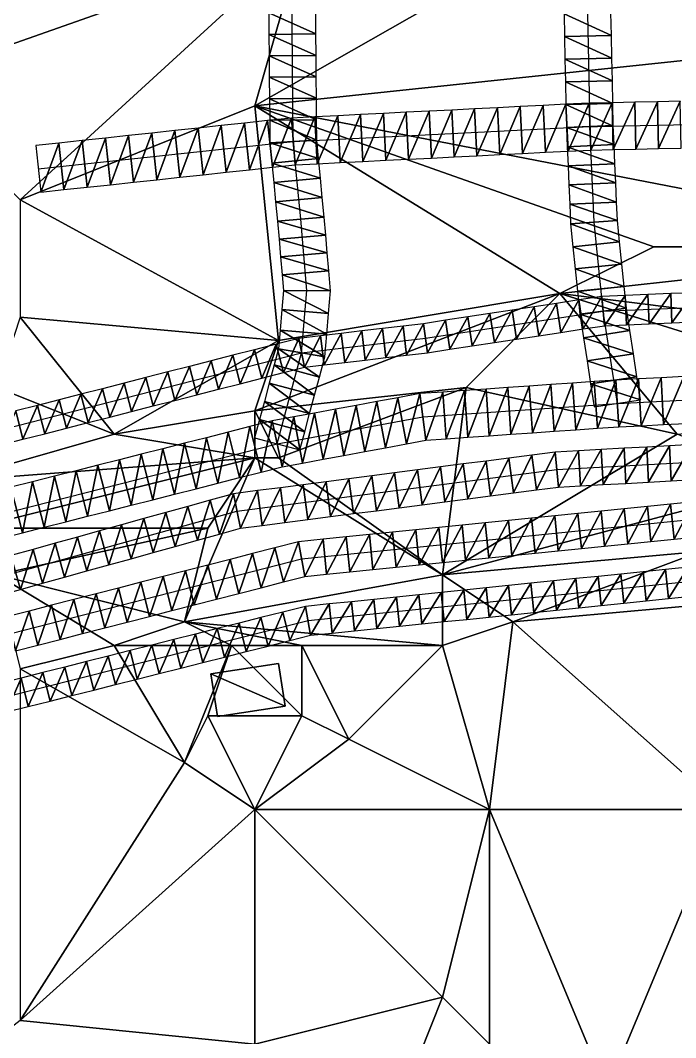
# Model space of a CAD drawing. Header units: metres. Extents: x -1103 to 901, y -902 to 905.
# Drawn here: x 20 to 75.9, y 146.5 to 233.3 of the extents above; entities that cross this region are included whole.
import ezdxf

# ---------------------------------------------------------------- set-up
doc = ezdxf.new("R2010")
doc.units = ezdxf.units.M
for name, color, linetype in [('OSM_BUILDING_FOOTPRINTS', 7, 'CONTINUOUS'), ('OSM_BUILDING_ROOFS', 1, 'CONTINUOUS'), ('OSM_BUILDING_WALLS', 8, 'CONTINUOUS'), ('OSM_PATH_AXES', 30, 'CONTINUOUS'), ('OSM_PATH_SURFACE', 30, 'CONTINUOUS'), ('OSM_ROAD_AXES', 2, 'CONTINUOUS'), ('OSM_ROAD_SURFACE', 9, 'CONTINUOUS'), ('OSM_TERRAIN', 3, 'CONTINUOUS')]:
    doc.layers.add(name, color=color, linetype=linetype)

msp = doc.modelspace()

# ---------------------------------------------------------------- linework, layer by layer
at = {"layer": 'OSM_BUILDING_FOOTPRINTS'}
msp.add_polyline3d([(36.256, 177.574, 12.421), (36.82, 173.936, 12.421), (42.579, 174.821, 12.421), (42.015, 178.459, 12.421), (36.256, 177.574, 12.421)], close=True, dxfattribs=at)
at = {"layer": 'OSM_BUILDING_ROOFS'}
for points in [[(42.579, 174.821, 22.421), (42.015, 178.459, 22.421), (36.256, 177.574, 22.421)], [(42.579, 174.821, 22.421), (36.256, 177.574, 22.421), (36.82, 173.936, 22.421)]]:
    msp.add_3dface(points, dxfattribs=at)
at = {"layer": 'OSM_BUILDING_WALLS'}
for points in [[(42.015, 178.459, 12.421), (36.256, 177.574, 12.421), (36.256, 177.574, 22.421)], [(42.015, 178.459, 12.421), (36.256, 177.574, 22.421), (42.015, 178.459, 22.421)], [(42.579, 174.821, 12.421), (42.015, 178.459, 12.421), (42.015, 178.459, 22.421)], [(42.579, 174.821, 12.421), (42.015, 178.459, 22.421), (42.579, 174.821, 22.421)], [(36.256, 177.574, 12.421), (36.82, 173.936, 12.421), (36.82, 173.936, 22.421)], [(36.256, 177.574, 12.421), (36.82, 173.936, 22.421), (36.256, 177.574, 22.421)], [(36.82, 173.936, 12.421), (42.579, 174.821, 12.421), (42.579, 174.821, 22.421)], [(36.82, 173.936, 12.421), (42.579, 174.821, 22.421), (36.82, 173.936, 22.421)]]:
    msp.add_3dface(points, dxfattribs=at)
at = {"layer": 'OSM_PATH_AXES'}
for points in [[(-364.453, 59.153, 16.179), (-341.804, 70.058, 13.161), (-295.102, 90.683, 15.142), (-263.51, 105.447, 16.234), (-230.957, 122.599, 15.848), (-202.516, 135.793, 14.359), (-165.64, 145.503, 14.643), (-151.049, 149.34, 14.507), (-121.105, 157.215, 17.198), (-120.32, 157.425, 17.314), (-92.741, 166.36, 19.621), (-57.524, 175.683, 15.839), (-38.357, 180.704, 12.909), (-12.038, 188.18, 11.367), (16.216, 197.834, 13.39), (43.983, 204.945, 16.196), (54.55, 206.195, 16.411), (69.683, 208.506, 16.69), (127.826, 210.906, 16.029), (196.458, 197.69, 10.186)], [(143.257, 186.653, 12.843), (122.354, 186.952, 13.89), (84.705, 186.211, 15.717), (44.536, 182.086, 15.402), (18.515, 175.528, 11.884), (-4.09, 169.722, 9.372), (-37.45, 160.588, 9.181), (-72.435, 150.867, 11.8), (-113.787, 139.675, 12.889), (-137.365, 132.929, 12.352), (-150.85, 129.069, 12.113), (-169.83, 122.589, 11.608), (-190.312, 116.042, 11.88), (-211.336, 108.455, 13.007), (-235.135, 97.739, 13.162), (-263.223, 83.904, 13.248), (-287.718, 73.188, 12.414), (-315.551, 58.8, 10.88), (-350.746, 39.148, 13.019), (-374.334, 32.003, 16.515), (-405.462, 18.047, 17.05), (-437.816, -4.37, 15.202), (-467.871, -29.828, 13.844), (-502.07, -69.187, 12.193)]]:
    msp.add_polyline3d(points, dxfattribs=at)
at = {"layer": 'OSM_PATH_SURFACE'}
for points in [[(73.611, 207.417, 16.763), (75.446, 209.995, 16.703), (73.508, 209.915, 16.721)], [(73.611, 207.417, 16.763), (75.549, 207.497, 16.763), (75.446, 209.995, 16.703)], [(75.549, 207.497, 16.763), (77.384, 210.075, 16.685), (75.446, 209.995, 16.703)], [(75.549, 207.497, 16.763), (77.487, 207.577, 16.769), (77.384, 210.075, 16.685)], [(64.197, 206.404, 16.839), (65.711, 209.164, 16.783), (63.819, 208.875, 16.735)], [(64.197, 206.404, 16.839), (66.089, 206.693, 16.823), (65.711, 209.164, 16.783)], [(66.089, 206.693, 16.823), (67.603, 209.453, 16.767), (65.711, 209.164, 16.783)], [(66.089, 206.693, 16.823), (67.98, 206.982, 16.807), (67.603, 209.453, 16.767)], [(67.98, 206.982, 16.807), (69.563, 209.75, 16.759), (67.603, 209.453, 16.767)], [(67.98, 206.982, 16.807), (69.803, 207.262, 16.791), (69.563, 209.75, 16.759)], [(69.803, 207.262, 16.791), (71.569, 209.835, 16.74), (69.563, 209.75, 16.759)], [(69.803, 207.262, 16.791), (71.673, 207.337, 16.777), (71.569, 209.835, 16.74)], [(71.673, 207.337, 16.777), (73.508, 209.915, 16.721), (71.569, 209.835, 16.74)], [(71.673, 207.337, 16.777), (73.611, 207.417, 16.763), (73.508, 209.915, 16.721)], [(58.522, 205.537, 16.703), (60.036, 208.297, 16.628), (58.145, 208.008, 16.589)], [(58.522, 205.537, 16.703), (60.414, 205.826, 16.785), (60.036, 208.297, 16.628)], [(60.414, 205.826, 16.785), (61.928, 208.586, 16.668), (60.036, 208.297, 16.628)], [(60.414, 205.826, 16.785), (62.305, 206.115, 16.854), (61.928, 208.586, 16.668)], [(62.305, 206.115, 16.854), (63.819, 208.875, 16.735), (61.928, 208.586, 16.668)], [(62.305, 206.115, 16.854), (64.197, 206.404, 16.839), (63.819, 208.875, 16.735)], [(52.936, 204.745, 16.458), (54.382, 207.433, 16.51), (52.642, 207.228, 16.474)], [(52.936, 204.745, 16.458), (54.719, 204.956, 16.54), (54.382, 207.433, 16.51)], [(54.719, 204.956, 16.54), (56.253, 207.719, 16.549), (54.382, 207.433, 16.51)], [(54.719, 204.956, 16.54), (56.631, 205.248, 16.622), (56.253, 207.719, 16.549)], [(56.631, 205.248, 16.622), (58.145, 208.008, 16.589), (56.253, 207.719, 16.549)], [(56.631, 205.248, 16.622), (58.522, 205.537, 16.703), (58.145, 208.008, 16.589)], [(45.891, 203.912, 16.293), (47.359, 206.603, 16.367), (45.597, 206.395, 16.331)], [(45.891, 203.912, 16.293), (47.652, 204.12, 16.329), (47.359, 206.603, 16.367)], [(47.652, 204.12, 16.329), (49.12, 206.811, 16.403), (47.359, 206.603, 16.367)], [(47.652, 204.12, 16.329), (49.413, 204.329, 16.364), (49.12, 206.811, 16.403)], [(49.413, 204.329, 16.364), (50.881, 207.02, 16.438), (49.12, 206.811, 16.403)], [(49.413, 204.329, 16.364), (51.175, 204.537, 16.4), (50.881, 207.02, 16.438)], [(51.175, 204.537, 16.4), (52.642, 207.228, 16.474), (50.881, 207.02, 16.438)], [(51.175, 204.537, 16.4), (52.936, 204.745, 16.458), (52.642, 207.228, 16.474)], [(40.591, 202.786, 16.141), (41.822, 205.682, 16.242), (39.971, 205.208, 16.042)], [(40.591, 202.786, 16.141), (42.442, 203.26, 16.218), (41.822, 205.682, 16.242)], [(42.442, 203.26, 16.218), (43.751, 206.174, 16.293), (41.822, 205.682, 16.242)], [(42.442, 203.26, 16.218), (44.215, 203.717, 16.259), (43.751, 206.174, 16.293)], [(44.215, 203.717, 16.259), (45.597, 206.395, 16.331), (43.751, 206.174, 16.293)], [(44.215, 203.717, 16.259), (45.891, 203.912, 16.293), (45.597, 206.395, 16.331)], [(38.74, 202.312, 15.925), (39.971, 205.208, 16.042), (38.119, 204.734, 15.852)], [(38.74, 202.312, 15.925), (40.591, 202.786, 16.141), (39.971, 205.208, 16.042)], [(35.037, 201.364, 15.493), (36.268, 204.26, 15.662), (34.417, 203.786, 15.472)], [(35.037, 201.364, 15.493), (36.888, 201.838, 15.709), (36.268, 204.26, 15.662)], [(36.888, 201.838, 15.709), (38.119, 204.734, 15.852), (36.268, 204.26, 15.662)], [(36.888, 201.838, 15.709), (38.74, 202.312, 15.925), (38.119, 204.734, 15.852)], [(31.335, 200.416, 15.083), (32.566, 203.312, 15.282), (30.715, 202.838, 15.092)], [(31.335, 200.416, 15.083), (33.186, 200.89, 15.277), (32.566, 203.312, 15.282)], [(33.186, 200.89, 15.277), (34.417, 203.786, 15.472), (32.566, 203.312, 15.282)], [(33.186, 200.89, 15.277), (35.037, 201.364, 15.493), (34.417, 203.786, 15.472)], [(27.633, 199.468, 14.703), (28.864, 202.364, 14.902), (27.013, 201.89, 14.712)], [(27.633, 199.468, 14.703), (29.484, 199.942, 14.893), (28.864, 202.364, 14.902)], [(29.484, 199.942, 14.893), (30.715, 202.838, 15.092), (28.864, 202.364, 14.902)], [(29.484, 199.942, 14.893), (31.335, 200.416, 15.083), (30.715, 202.838, 15.092)], [(23.931, 198.52, 14.28), (25.161, 201.416, 14.519), (23.31, 200.941, 14.279)], [(23.931, 198.52, 14.28), (25.782, 198.994, 14.481), (25.161, 201.416, 14.519)], [(25.782, 198.994, 14.481), (27.013, 201.89, 14.712), (25.161, 201.416, 14.519)], [(25.782, 198.994, 14.481), (27.633, 199.468, 14.703), (27.013, 201.89, 14.712)], [(20.228, 197.572, 13.885), (21.459, 200.467, 14.044), (19.608, 199.993, 13.846)], [(20.228, 197.572, 13.885), (22.079, 198.046, 14.082), (21.459, 200.467, 14.044)], [(22.079, 198.046, 14.082), (23.31, 200.941, 14.279), (21.459, 200.467, 14.044)], [(22.079, 198.046, 14.082), (23.931, 198.52, 14.28), (23.31, 200.941, 14.279)], [(18.377, 197.097, 13.687), (20.228, 197.572, 13.885), (19.608, 199.993, 13.846)], [(76.926, 186.669, 16.173), (75.013, 186.473, 16.25), (75.269, 183.986, 16.18)], [(76.926, 186.669, 16.173), (75.269, 183.986, 16.18), (77.181, 184.182, 16.103)], [(67.362, 185.687, 16.483), (65.449, 185.49, 16.537), (65.704, 183.004, 16.562)], [(67.362, 185.687, 16.483), (65.704, 183.004, 16.562), (67.617, 183.2, 16.485)], [(69.275, 185.883, 16.429), (67.362, 185.687, 16.483), (67.617, 183.2, 16.485)], [(69.275, 185.883, 16.429), (67.617, 183.2, 16.485), (69.53, 183.396, 16.409)], [(71.187, 186.08, 16.375), (69.275, 185.883, 16.429), (69.53, 183.396, 16.409)], [(71.187, 186.08, 16.375), (69.53, 183.396, 16.409), (71.443, 183.593, 16.333)], [(73.1, 186.276, 16.321), (71.187, 186.08, 16.375), (71.443, 183.593, 16.333)], [(73.1, 186.276, 16.321), (71.443, 183.593, 16.333), (73.356, 183.789, 16.256)], [(75.013, 186.473, 16.25), (73.1, 186.276, 16.321), (73.356, 183.789, 16.256)], [(75.013, 186.473, 16.25), (73.356, 183.789, 16.256), (75.269, 183.986, 16.18)], [(59.711, 184.901, 16.699), (57.798, 184.705, 16.746), (58.053, 182.218, 16.627)], [(59.711, 184.901, 16.699), (58.053, 182.218, 16.627), (59.966, 182.414, 16.675)], [(61.623, 185.098, 16.645), (59.711, 184.901, 16.699), (59.966, 182.414, 16.675)], [(61.623, 185.098, 16.645), (59.966, 182.414, 16.675), (61.879, 182.611, 16.687)], [(63.536, 185.294, 16.591), (61.623, 185.098, 16.645), (61.879, 182.611, 16.687)], [(63.536, 185.294, 16.591), (61.879, 182.611, 16.687), (63.792, 182.807, 16.632)], [(65.449, 185.49, 16.537), (63.536, 185.294, 16.591), (63.792, 182.807, 16.632)], [(65.449, 185.49, 16.537), (63.792, 182.807, 16.632), (65.704, 183.004, 16.562)], [(52.059, 184.115, 16.304), (50.146, 183.919, 16.111), (50.402, 181.432, 16.011)], [(52.059, 184.115, 16.304), (50.402, 181.432, 16.011), (52.315, 181.629, 16.204)], [(53.972, 184.312, 16.497), (52.059, 184.115, 16.304), (52.315, 181.629, 16.204)], [(53.972, 184.312, 16.497), (52.315, 181.629, 16.204), (54.227, 181.825, 16.397)], [(55.885, 184.508, 16.69), (53.972, 184.312, 16.497), (54.227, 181.825, 16.397)], [(55.885, 184.508, 16.69), (54.227, 181.825, 16.397), (56.14, 182.021, 16.58)], [(57.798, 184.705, 16.746), (55.885, 184.508, 16.69), (56.14, 182.021, 16.58)], [(57.798, 184.705, 16.746), (56.14, 182.021, 16.58), (58.053, 182.218, 16.627)], [(44.319, 183.317, 15.522), (42.371, 182.83, 15.311), (42.982, 180.406, 15.227)], [(44.319, 183.317, 15.522), (42.982, 180.406, 15.227), (44.753, 180.855, 15.436)], [(46.321, 183.526, 15.724), (44.319, 183.317, 15.522), (44.753, 180.855, 15.436)], [(46.321, 183.526, 15.724), (44.753, 180.855, 15.436), (46.576, 181.039, 15.625)], [(48.234, 183.723, 15.918), (46.321, 183.526, 15.724), (46.576, 181.039, 15.625)], [(48.234, 183.723, 15.918), (46.576, 181.039, 15.625), (48.489, 181.236, 15.818)], [(50.146, 183.919, 16.111), (48.234, 183.723, 15.918), (48.489, 181.236, 15.818)], [(50.146, 183.919, 16.111), (48.489, 181.236, 15.818), (50.402, 181.432, 16.011)], [(40.513, 182.362, 15.11), (38.654, 181.893, 14.908), (39.265, 179.469, 14.889)], [(40.513, 182.362, 15.11), (39.265, 179.469, 14.889), (41.124, 179.937, 15.072)], [(42.371, 182.83, 15.311), (40.513, 182.362, 15.11), (41.124, 179.937, 15.072)], [(42.371, 182.83, 15.311), (41.124, 179.937, 15.072), (42.982, 180.406, 15.227)], [(36.796, 181.425, 14.7), (34.937, 180.956, 14.51), (35.548, 178.532, 14.415)], [(36.796, 181.425, 14.7), (35.548, 178.532, 14.415), (37.407, 179, 14.694)], [(38.654, 181.893, 14.908), (36.796, 181.425, 14.7), (37.407, 179, 14.694)], [(38.654, 181.893, 14.908), (37.407, 179, 14.694), (39.265, 179.469, 14.889)], [(33.078, 180.488, 14.228), (31.22, 180.019, 13.946), (31.831, 177.595, 13.859)], [(33.078, 180.488, 14.228), (31.831, 177.595, 13.859), (33.689, 178.064, 14.137)], [(34.937, 180.956, 14.51), (33.078, 180.488, 14.228), (33.689, 178.064, 14.137)], [(34.937, 180.956, 14.51), (33.689, 178.064, 14.137), (35.548, 178.532, 14.415)], [(31.22, 180.019, 13.946), (29.361, 179.551, 13.667), (29.972, 177.127, 13.581)], [(31.22, 180.019, 13.946), (29.972, 177.127, 13.581), (31.831, 177.595, 13.859)], [(27.503, 179.083, 13.394), (25.644, 178.614, 13.127), (26.255, 176.19, 13.045)], [(27.503, 179.083, 13.394), (26.255, 176.19, 13.045), (28.114, 176.658, 13.312)], [(29.361, 179.551, 13.667), (27.503, 179.083, 13.394), (28.114, 176.658, 13.312)], [(29.361, 179.551, 13.667), (28.114, 176.658, 13.312), (29.972, 177.127, 13.581)], [(23.785, 178.146, 12.86), (21.927, 177.677, 12.593), (22.538, 175.253, 12.46)], [(23.785, 178.146, 12.86), (22.538, 175.253, 12.46), (24.396, 175.722, 12.778)], [(25.644, 178.614, 13.127), (23.785, 178.146, 12.86), (24.396, 175.722, 12.778)], [(25.644, 178.614, 13.127), (24.396, 175.722, 12.778), (26.255, 176.19, 13.045)], [(20.068, 177.209, 12.296), (18.207, 176.74, 12.06), (18.823, 174.317, 11.867)], [(20.068, 177.209, 12.296), (18.823, 174.317, 11.867), (20.679, 174.785, 12.133)], [(21.927, 177.677, 12.593), (20.068, 177.209, 12.296), (20.679, 174.785, 12.133)], [(21.927, 177.677, 12.593), (20.679, 174.785, 12.133), (22.538, 175.253, 12.46)]]:
    msp.add_3dface(points, dxfattribs=at)
at = {"layer": 'OSM_ROAD_AXES'}
for points in [[(21.533, 220.638, 15.284), (43.275, 222.971, 16.087), (68.555, 224.243, 16.043), (101.407, 224.896, 16.074), (106.459, 226.267, 16.066), (109.963, 229.916, 16.032), (111.466, 233.643, 15.997), (107.708, 271.067, 14.313), (105.011, 294.423, 14.925), (102.391, 315.823, 14.605), (98.025, 345.66, 14.245), (92.553, 382.243, 10.988), (91.282, 387.186, 10.388), (89.359, 392.672, 9.962), (83.688, 401.441, 9.343), (76.68, 410.454, 8.796), (72.9, 413.85, 8.624), (68.08, 415.32, 8.564), (62.299, 414.292, 8.719), (57.856, 410.897, 9.039), (4.488, 356.265, 14.73)], [(41.905, 197.182, 16.052), (43.983, 204.945, 16.196), (44.436, 210.254, 16.203), (43.917, 216.347, 16.148), (43.275, 222.971, 16.087), (43.132, 239.449, 16.089), (43.74, 242.059, 16.225), (45.774, 244.017, 16.337), (64.134, 245.211, 16.348), (66.632, 244.979, 16.283), (68.146, 243.53, 16.168), (68.555, 224.243, 16.043)], [(70.899, 200.632, 16.818), (69.683, 208.506, 16.69), (68.909, 216.093, 16.216), (68.555, 224.243, 16.043)], [(-198.127, 130.982, 13.763), (-148.242, 145.403, 14.161), (-119.491, 153.72, 16.472), (-96.964, 160.234, 18.352), (-36.953, 175.738, 12.061), (3.04, 187.306, 11.626), (41.905, 197.182, 16.052), (54.318, 199.482, 16.67), (70.899, 200.632, 16.818), (88.165, 201.517, 16.692), (108.791, 201.771, 16.13), (128.423, 202.49, 15.851), (142.682, 201.727, 15.306), (159.981, 200.687, 13.912), (196.204, 192.824, 9.832), (234.715, 183.623, 11.492), (340.831, 155.71, 17.129)], [(-370.819, 47.165, 17.241), (-335.923, 64.163, 12.317), (-224.192, 116.849, 14.848), (-198.249, 125.232, 13.23), (-152.763, 138.735, 13.315), (-145.379, 140.891, 13.6), (-102.955, 153.311, 16.503), (-45.442, 167.599, 12.299), (-35.737, 170.397, 10.915), (4.521, 182.031, 11.083), (38.467, 191.453, 15.186), (65.748, 194.992, 16.796), (114.075, 197.646, 15.56), (161.506, 194.251, 12.963)], [(140.129, 192.249, 14.001), (99.285, 192.946, 15.816), (43.983, 187.35, 15.57), (-34.145, 167.267, 10.105), (-45.807, 164.27, 11.675), (-84.395, 153.631, 14.759), (-133.253, 139.94, 13.632), (-141.886, 137.408, 13.111), (-162.081, 131.48, 12.502), (-196.027, 118.596, 12.56), (-220.81, 108.422, 13.68), (-332.143, 55.327, 11.351), (-361.634, 42.897, 15.237), (-380.911, 35.067, 18.339), (-406.633, 22.769, 18.543), (-417.997, 23.255, 18.52)]]:
    msp.add_polyline3d(points, dxfattribs=at)
at = {"layer": 'OSM_ROAD_SURFACE'}
for points in [[(45.196, 232.143, 16.096), (45.18, 233.974, 16.112), (41.18, 233.939, 16.067)], [(45.196, 232.143, 16.096), (41.18, 233.939, 16.067), (41.196, 232.108, 16.073)], [(66.351, 233.844, 16.098), (70.391, 232, 16.074), (70.351, 233.929, 16.094)], [(66.351, 233.844, 16.098), (66.392, 231.916, 16.077), (70.391, 232, 16.074)], [(45.212, 230.312, 16.08), (45.196, 232.143, 16.096), (41.196, 232.108, 16.073)], [(45.212, 230.312, 16.08), (41.196, 232.108, 16.073), (41.212, 230.277, 16.079)], [(66.392, 231.916, 16.077), (70.432, 230.072, 16.053), (70.391, 232, 16.074)], [(66.392, 231.916, 16.077), (66.433, 229.987, 16.056), (70.432, 230.072, 16.053)], [(45.228, 228.481, 16.063), (45.212, 230.312, 16.08), (41.212, 230.277, 16.079)], [(45.228, 228.481, 16.063), (41.212, 230.277, 16.079), (41.228, 228.447, 16.063)], [(66.433, 229.987, 16.056), (70.473, 228.143, 16.055), (70.432, 230.072, 16.053)], [(66.433, 229.987, 16.056), (66.474, 228.058, 16.051), (70.473, 228.143, 16.055)], [(45.243, 226.651, 16.043), (45.228, 228.481, 16.063), (41.228, 228.447, 16.063)], [(45.243, 226.651, 16.043), (41.228, 228.447, 16.063), (41.244, 226.616, 16.047)], [(66.474, 228.058, 16.051), (70.514, 226.214, 16.075), (70.473, 228.143, 16.055)], [(66.474, 228.058, 16.051), (66.515, 226.129, 16.071), (70.514, 226.214, 16.075)], [(45.259, 224.82, 16.063), (45.243, 226.651, 16.043), (41.244, 226.616, 16.047)], [(45.259, 224.82, 16.063), (41.244, 226.616, 16.047), (41.26, 224.785, 16.079)], [(55.044, 221.561, 16.136), (56.787, 225.654, 16.065), (54.843, 225.556, 16.063)], [(55.044, 221.561, 16.136), (56.988, 221.659, 16.128), (56.787, 225.654, 16.065)], [(56.988, 221.659, 16.128), (58.732, 225.751, 16.066), (56.787, 225.654, 16.065)], [(56.988, 221.659, 16.128), (58.933, 221.757, 16.119), (58.732, 225.751, 16.066)], [(58.933, 221.757, 16.119), (60.677, 225.849, 16.067), (58.732, 225.751, 16.066)], [(58.933, 221.757, 16.119), (60.877, 221.854, 16.11), (60.677, 225.849, 16.067)], [(60.877, 221.854, 16.11), (62.621, 225.947, 16.068), (60.677, 225.849, 16.067)], [(60.877, 221.854, 16.11), (62.822, 221.952, 16.109), (62.621, 225.947, 16.068)], [(62.822, 221.952, 16.109), (64.566, 226.045, 16.07), (62.621, 225.947, 16.068)], [(62.822, 221.952, 16.109), (64.767, 222.05, 16.111), (64.566, 226.045, 16.07)], [(64.767, 222.05, 16.111), (66.51, 226.143, 16.071), (64.566, 226.045, 16.07)], [(64.767, 222.05, 16.111), (66.711, 222.148, 16.112), (66.51, 226.143, 16.071)], [(66.711, 222.148, 16.112), (68.485, 226.242, 16.072), (66.51, 226.143, 16.071)], [(66.515, 226.129, 16.071), (70.555, 224.286, 16.095), (70.514, 226.214, 16.075)], [(66.515, 226.129, 16.071), (66.556, 224.201, 16.091), (70.555, 224.286, 16.095)], [(66.711, 222.148, 16.112), (68.626, 222.244, 16.113), (68.485, 226.242, 16.072)], [(68.626, 222.244, 16.113), (70.448, 226.281, 16.074), (68.485, 226.242, 16.072)], [(68.626, 222.244, 16.113), (70.528, 222.282, 16.115), (70.448, 226.281, 16.074)], [(70.528, 222.282, 16.115), (72.381, 226.32, 16.076), (70.448, 226.281, 16.074)], [(70.528, 222.282, 16.115), (72.46, 222.32, 16.117), (72.381, 226.32, 16.076)], [(72.46, 222.32, 16.117), (74.313, 226.358, 16.078), (72.381, 226.32, 16.076)], [(72.46, 222.32, 16.117), (74.393, 222.359, 16.119), (74.313, 226.358, 16.078)], [(74.393, 222.359, 16.119), (76.246, 226.396, 16.08), (74.313, 226.358, 16.078)], [(74.393, 222.359, 16.119), (76.325, 222.397, 16.121), (76.246, 226.396, 16.08)], [(39.536, 220.559, 16.05), (41.085, 224.748, 16.075), (39.109, 224.536, 16.012)], [(39.536, 220.559, 16.05), (41.512, 220.771, 16.113), (41.085, 224.748, 16.075)], [(41.512, 220.771, 16.113), (43.118, 224.965, 16.065), (41.085, 224.748, 16.075)], [(45.273, 223.072, 16.16), (45.259, 224.82, 16.063), (41.26, 224.785, 16.079)], [(45.273, 223.072, 16.16), (41.26, 224.785, 16.079), (41.278, 222.87, 16.093)], [(41.512, 220.771, 16.113), (43.433, 220.978, 16.154), (43.118, 224.965, 16.065)], [(43.433, 220.978, 16.154), (45.12, 225.067, 16.057), (43.118, 224.965, 16.065)], [(43.433, 220.978, 16.154), (45.321, 221.072, 16.196), (45.12, 225.067, 16.057)], [(45.321, 221.072, 16.196), (47.064, 225.165, 16.058), (45.12, 225.067, 16.057)], [(45.321, 221.072, 16.196), (47.265, 221.17, 16.239), (47.064, 225.165, 16.058)], [(47.265, 221.17, 16.239), (49.009, 225.262, 16.06), (47.064, 225.165, 16.058)], [(47.265, 221.17, 16.239), (49.21, 221.267, 16.222), (49.009, 225.262, 16.06)], [(49.21, 221.267, 16.222), (50.953, 225.36, 16.061), (49.009, 225.262, 16.06)], [(49.21, 221.267, 16.222), (51.154, 221.365, 16.181), (50.953, 225.36, 16.061)], [(51.154, 221.365, 16.181), (52.898, 225.458, 16.062), (50.953, 225.36, 16.061)], [(51.154, 221.365, 16.181), (53.099, 221.463, 16.145), (52.898, 225.458, 16.062)], [(53.099, 221.463, 16.145), (54.843, 225.556, 16.063), (52.898, 225.458, 16.062)], [(53.099, 221.463, 16.145), (55.044, 221.561, 16.136), (54.843, 225.556, 16.063)], [(31.629, 219.71, 15.722), (33.179, 223.899, 15.767), (31.202, 223.687, 15.686)], [(31.629, 219.71, 15.722), (33.606, 219.922, 15.804), (33.179, 223.899, 15.767)], [(33.606, 219.922, 15.804), (35.156, 224.111, 15.848), (33.179, 223.899, 15.767)], [(33.606, 219.922, 15.804), (35.582, 220.134, 15.886), (35.156, 224.111, 15.848)], [(35.582, 220.134, 15.886), (37.132, 224.324, 15.93), (35.156, 224.111, 15.848)], [(35.582, 220.134, 15.886), (37.559, 220.346, 15.968), (37.132, 224.324, 15.93)], [(37.559, 220.346, 15.968), (39.109, 224.536, 16.012), (37.132, 224.324, 15.93)], [(37.559, 220.346, 15.968), (39.536, 220.559, 16.05), (39.109, 224.536, 16.012)], [(70.624, 222.7, 16.111), (70.554, 224.33, 16.094), (66.557, 224.156, 16.091)], [(70.624, 222.7, 16.111), (66.557, 224.156, 16.091), (66.628, 222.526, 16.108)], [(23.723, 218.862, 15.394), (25.273, 223.051, 15.45), (23.296, 222.839, 15.417)], [(23.723, 218.862, 15.394), (25.699, 219.074, 15.476), (25.273, 223.051, 15.45)], [(25.699, 219.074, 15.476), (27.249, 223.263, 15.525), (25.273, 223.051, 15.45)], [(25.699, 219.074, 15.476), (27.676, 219.286, 15.558), (27.249, 223.263, 15.525)], [(27.676, 219.286, 15.558), (29.226, 223.475, 15.606), (27.249, 223.263, 15.525)], [(27.676, 219.286, 15.558), (29.653, 219.498, 15.64), (29.226, 223.475, 15.606)], [(29.653, 219.498, 15.64), (31.202, 223.687, 15.686), (29.226, 223.475, 15.606)], [(29.653, 219.498, 15.64), (31.629, 219.71, 15.722), (31.202, 223.687, 15.686)], [(45.426, 221.508, 16.195), (45.273, 223.072, 16.16), (41.278, 222.87, 16.093)], [(21.746, 218.649, 15.312), (23.296, 222.839, 15.417), (21.319, 222.627, 15.384)], [(21.746, 218.649, 15.312), (23.723, 218.862, 15.394), (23.296, 222.839, 15.417)], [(45.426, 221.508, 16.195), (41.278, 222.87, 16.093), (41.445, 221.123, 16.109)], [(70.695, 221.07, 16.128), (70.624, 222.7, 16.111), (66.628, 222.526, 16.108)], [(70.695, 221.07, 16.128), (66.628, 222.526, 16.108), (66.699, 220.896, 16.125)], [(45.587, 219.852, 16.21), (45.426, 221.508, 16.195), (41.445, 221.123, 16.109)], [(45.587, 219.852, 16.21), (41.445, 221.123, 16.109), (41.605, 219.467, 16.124)], [(70.766, 219.44, 16.157), (70.695, 221.07, 16.128), (66.699, 220.896, 16.125)], [(70.766, 219.44, 16.157), (66.699, 220.896, 16.125), (66.77, 219.266, 16.174)], [(45.747, 218.196, 16.226), (45.587, 219.852, 16.21), (41.605, 219.467, 16.124)], [(45.747, 218.196, 16.226), (41.605, 219.467, 16.124), (41.766, 217.81, 16.139)], [(70.837, 217.809, 16.207), (70.766, 219.44, 16.157), (66.77, 219.266, 16.174)], [(70.837, 217.809, 16.207), (66.77, 219.266, 16.174), (66.84, 217.636, 16.224)], [(45.908, 216.529, 16.241), (45.747, 218.196, 16.226), (41.766, 217.81, 16.139)], [(45.908, 216.529, 16.241), (41.766, 217.81, 16.139), (41.925, 216.165, 16.154)], [(70.904, 216.242, 16.256), (70.837, 217.809, 16.207), (66.84, 217.636, 16.224)], [(70.904, 216.242, 16.256), (66.84, 217.636, 16.224), (66.915, 215.943, 16.299)], [(46.039, 214.994, 16.255), (45.908, 216.529, 16.241), (41.925, 216.165, 16.154)], [(46.039, 214.994, 16.255), (41.925, 216.165, 16.154), (42.054, 214.654, 16.168)], [(71.092, 214.399, 16.337), (70.904, 216.242, 16.256), (66.915, 215.943, 16.299)], [(71.092, 214.399, 16.337), (66.915, 215.943, 16.299), (67.113, 213.993, 16.434)], [(46.169, 213.47, 16.269), (46.039, 214.994, 16.255), (42.054, 214.654, 16.168)], [(46.169, 213.47, 16.269), (42.054, 214.654, 16.168), (42.184, 213.13, 16.182)], [(71.286, 212.502, 16.473), (71.092, 214.399, 16.337), (67.113, 213.993, 16.434)], [(46.299, 211.947, 16.282), (46.169, 213.47, 16.269), (42.184, 213.13, 16.182)], [(71.286, 212.502, 16.473), (67.113, 213.993, 16.434), (67.306, 212.097, 16.566)], [(46.299, 211.947, 16.282), (42.184, 213.13, 16.182), (42.313, 211.607, 16.195)], [(46.436, 210.241, 16.297), (46.299, 211.947, 16.282), (42.313, 211.607, 16.195)], [(71.479, 210.606, 16.661), (71.286, 212.502, 16.473), (67.306, 212.097, 16.566)], [(71.479, 210.606, 16.661), (67.306, 212.097, 16.566), (67.5, 210.2, 16.713)], [(46.436, 210.241, 16.297), (42.313, 211.607, 16.195), (42.436, 210.266, 16.208)], [(46.278, 208.314, 16.307), (42.436, 210.266, 16.208), (42.292, 208.654, 16.216)], [(46.278, 208.314, 16.307), (46.436, 210.241, 16.297), (42.436, 210.266, 16.208)], [(71.667, 208.761, 16.738), (71.479, 210.606, 16.661), (67.5, 210.2, 16.713)], [(71.667, 208.761, 16.738), (67.5, 210.2, 16.713), (67.699, 208.251, 16.757)], [(46.127, 206.545, 16.313), (42.292, 208.654, 16.216), (42.141, 206.885, 16.225)], [(46.127, 206.545, 16.313), (46.278, 208.314, 16.307), (42.292, 208.654, 16.216)], [(71.963, 206.843, 16.754), (71.667, 208.761, 16.738), (67.699, 208.251, 16.757)], [(71.963, 206.843, 16.754), (67.699, 208.251, 16.757), (68.01, 206.232, 16.79)], [(45.954, 204.609, 16.276), (42.141, 206.885, 16.225), (42.011, 205.282, 16.216)], [(45.954, 204.609, 16.276), (46.127, 206.545, 16.313), (42.141, 206.885, 16.225)], [(72.267, 204.874, 16.787), (71.963, 206.843, 16.754), (68.01, 206.232, 16.79)], [(72.267, 204.874, 16.787), (68.01, 206.232, 16.79), (68.314, 204.264, 16.821)], [(45.499, 202.875, 16.237), (42.011, 205.282, 16.216), (41.635, 203.91, 16.185)], [(45.499, 202.875, 16.237), (45.954, 204.609, 16.276), (42.011, 205.282, 16.216)], [(72.571, 202.906, 16.819), (72.267, 204.874, 16.787), (68.314, 204.264, 16.821)], [(45.084, 201.323, 16.263), (41.635, 203.91, 16.185), (41.22, 202.357, 16.15)], [(45.084, 201.323, 16.263), (45.499, 202.875, 16.237), (41.635, 203.91, 16.185)], [(72.571, 202.906, 16.819), (68.314, 204.264, 16.821), (68.618, 202.295, 16.853)], [(44.668, 199.77, 16.284), (41.22, 202.357, 16.15), (40.804, 200.804, 16.115)], [(44.668, 199.77, 16.284), (45.084, 201.323, 16.263), (41.22, 202.357, 16.15)], [(63.668, 198.126, 16.879), (65.234, 202.244, 16.873), (63.391, 202.116, 16.886)], [(63.668, 198.126, 16.879), (65.51, 198.254, 16.881), (65.234, 202.244, 16.873)], [(65.51, 198.254, 16.881), (67.076, 202.372, 16.86), (65.234, 202.244, 16.873)], [(65.51, 198.254, 16.881), (67.353, 198.381, 16.883), (67.076, 202.372, 16.86)], [(67.353, 198.381, 16.883), (68.918, 202.5, 16.847), (67.076, 202.372, 16.86)], [(67.353, 198.381, 16.883), (69.195, 198.509, 16.886), (68.918, 202.5, 16.847)], [(72.875, 200.937, 16.851), (72.571, 202.906, 16.819), (68.618, 202.295, 16.853)], [(72.875, 200.937, 16.851), (68.618, 202.295, 16.853), (68.922, 200.327, 16.884)], [(69.195, 198.509, 16.886), (70.779, 202.629, 16.835), (68.918, 202.5, 16.847)], [(69.195, 198.509, 16.886), (71.019, 198.636, 16.888), (70.779, 202.629, 16.835)], [(71.019, 198.636, 16.888), (72.715, 202.728, 16.821), (70.779, 202.629, 16.835)], [(71.019, 198.636, 16.888), (72.92, 198.733, 16.888), (72.715, 202.728, 16.821)], [(72.92, 198.733, 16.888), (74.633, 202.826, 16.807), (72.715, 202.728, 16.821)], [(72.92, 198.733, 16.888), (74.838, 198.831, 16.875), (74.633, 202.826, 16.807)], [(74.838, 198.831, 16.875), (76.552, 202.924, 16.793), (74.633, 202.826, 16.807)], [(74.838, 198.831, 16.875), (76.756, 198.93, 16.862), (76.552, 202.924, 16.793)], [(52.909, 197.187, 16.638), (54.068, 201.466, 16.734), (52.18, 201.12, 16.644)], [(52.909, 197.187, 16.638), (54.569, 197.498, 16.724), (54.068, 201.466, 16.734)], [(54.569, 197.498, 16.724), (56.022, 201.605, 16.823), (54.068, 201.466, 16.734)], [(54.569, 197.498, 16.724), (56.299, 197.615, 16.812), (56.022, 201.605, 16.823)], [(56.299, 197.615, 16.812), (57.864, 201.733, 16.911), (56.022, 201.605, 16.823)], [(56.299, 197.615, 16.812), (58.141, 197.742, 16.873), (57.864, 201.733, 16.911)], [(58.141, 197.742, 16.873), (59.707, 201.861, 16.911), (57.864, 201.733, 16.911)], [(58.141, 197.742, 16.873), (59.983, 197.87, 16.875), (59.707, 201.861, 16.911)], [(59.983, 197.87, 16.875), (61.549, 201.988, 16.898), (59.707, 201.861, 16.911)], [(59.983, 197.87, 16.875), (61.826, 197.998, 16.877), (61.549, 201.988, 16.898)], [(61.826, 197.998, 16.877), (63.391, 202.116, 16.886), (61.549, 201.988, 16.898)], [(61.826, 197.998, 16.877), (63.668, 198.126, 16.879), (63.391, 202.116, 16.886)], [(44.252, 198.217, 16.229), (40.804, 200.804, 16.115), (40.388, 199.252, 16.085)], [(44.252, 198.217, 16.229), (44.668, 199.77, 16.284), (40.804, 200.804, 16.115)], [(47.589, 196.201, 16.363), (48.634, 200.463, 16.474), (46.86, 200.134, 16.388)], [(47.589, 196.201, 16.363), (49.363, 196.53, 16.455), (48.634, 200.463, 16.474)], [(49.363, 196.53, 16.455), (50.407, 200.791, 16.559), (48.634, 200.463, 16.474)], [(49.363, 196.53, 16.455), (51.136, 196.858, 16.546), (50.407, 200.791, 16.559)], [(51.136, 196.858, 16.546), (52.18, 201.12, 16.644), (50.407, 200.791, 16.559)], [(51.136, 196.858, 16.546), (52.909, 197.187, 16.638), (52.18, 201.12, 16.644)], [(44.043, 195.544, 16.179), (45.087, 199.806, 16.303), (43.314, 199.477, 16.218)], [(44.043, 195.544, 16.179), (45.816, 195.873, 16.271), (45.087, 199.806, 16.303)], [(45.816, 195.873, 16.271), (46.86, 200.134, 16.388), (45.087, 199.806, 16.303)], [(45.816, 195.873, 16.271), (47.589, 196.201, 16.363), (46.86, 200.134, 16.388)], [(40.547, 194.773, 15.566), (41.474, 199.135, 16.13), (39.562, 198.65, 15.866)], [(43.837, 196.665, 16.174), (40.388, 199.252, 16.085), (39.973, 197.699, 15.781)], [(43.837, 196.665, 16.174), (44.252, 198.217, 16.229), (40.388, 199.252, 16.085)], [(40.547, 194.773, 15.566), (42.335, 195.229, 15.936), (41.474, 199.135, 16.13)], [(42.335, 195.229, 15.936), (43.314, 199.477, 16.218), (41.474, 199.135, 16.13)], [(42.335, 195.229, 15.936), (44.043, 195.544, 16.179), (43.314, 199.477, 16.218)], [(36.845, 193.833, 15.154), (37.711, 198.18, 15.626), (35.86, 197.709, 15.386)], [(36.845, 193.833, 15.154), (38.696, 194.303, 15.363), (37.711, 198.18, 15.626)], [(38.696, 194.303, 15.363), (39.562, 198.65, 15.866), (37.711, 198.18, 15.626)], [(38.696, 194.303, 15.363), (40.547, 194.773, 15.566), (39.562, 198.65, 15.866)], [(33.144, 192.892, 14.737), (34.009, 197.239, 15.146), (32.159, 196.769, 14.938)], [(33.144, 192.892, 14.737), (34.994, 193.362, 14.945), (34.009, 197.239, 15.146)], [(34.994, 193.362, 14.945), (35.86, 197.709, 15.386), (34.009, 197.239, 15.146)], [(34.994, 193.362, 14.945), (36.845, 193.833, 15.154), (35.86, 197.709, 15.386)], [(73.562, 193.919, 16.746), (75.331, 197.021, 16.852), (73.398, 196.915, 16.87)], [(73.562, 193.919, 16.746), (75.495, 194.025, 16.711), (75.331, 197.021, 16.852)], [(75.495, 194.025, 16.711), (77.264, 197.127, 16.817), (75.331, 197.021, 16.852)], [(75.495, 194.025, 16.711), (77.429, 194.131, 16.676), (77.264, 197.127, 16.817)], [(29.442, 191.952, 14.319), (30.308, 196.299, 14.744), (28.457, 195.828, 14.55)], [(29.442, 191.952, 14.319), (31.293, 192.422, 14.528), (30.308, 196.299, 14.744)], [(31.293, 192.422, 14.528), (32.159, 196.769, 14.938), (30.308, 196.299, 14.744)], [(31.293, 192.422, 14.528), (33.144, 192.892, 14.737), (32.159, 196.769, 14.938)], [(62.043, 192.999, 16.823), (63.606, 196.227, 16.859), (61.658, 195.974, 16.855)], [(62.043, 192.999, 16.823), (63.992, 193.252, 16.827), (63.606, 196.227, 16.859)], [(63.992, 193.252, 16.827), (65.61, 196.486, 16.862), (63.606, 196.227, 16.859)], [(63.992, 193.252, 16.827), (65.886, 193.498, 16.83), (65.61, 196.486, 16.862)], [(65.886, 193.498, 16.83), (67.599, 196.596, 16.864), (65.61, 196.486, 16.862)], [(65.886, 193.498, 16.83), (67.763, 193.601, 16.832), (67.599, 196.596, 16.864)], [(67.763, 193.601, 16.832), (69.532, 196.702, 16.866), (67.599, 196.596, 16.864)], [(67.763, 193.601, 16.832), (69.696, 193.707, 16.816), (69.532, 196.702, 16.866)], [(69.696, 193.707, 16.816), (71.465, 196.808, 16.868), (69.532, 196.702, 16.866)], [(69.696, 193.707, 16.816), (71.629, 193.813, 16.781), (71.465, 196.808, 16.868)], [(71.629, 193.813, 16.781), (73.398, 196.915, 16.87), (71.465, 196.808, 16.868)], [(71.629, 193.813, 16.781), (73.562, 193.919, 16.746), (73.398, 196.915, 16.87)], [(25.741, 191.011, 13.902), (26.607, 195.358, 14.356), (24.756, 194.888, 14.162)], [(25.741, 191.011, 13.902), (27.592, 191.481, 14.11), (26.607, 195.358, 14.356)], [(27.592, 191.481, 14.11), (28.457, 195.828, 14.55), (26.607, 195.358, 14.356)], [(27.592, 191.481, 14.11), (29.442, 191.952, 14.319), (28.457, 195.828, 14.55)], [(54.249, 191.988, 16.683), (55.812, 195.216, 16.777), (53.863, 194.963, 16.677)], [(54.249, 191.988, 16.683), (56.198, 192.241, 16.783), (55.812, 195.216, 16.777)], [(56.198, 192.241, 16.783), (57.76, 195.469, 16.848), (55.812, 195.216, 16.777)], [(56.198, 192.241, 16.783), (58.146, 192.493, 16.816), (57.76, 195.469, 16.848)], [(58.146, 192.493, 16.816), (59.709, 195.721, 16.852), (57.76, 195.469, 16.848)], [(58.146, 192.493, 16.816), (60.095, 192.746, 16.82), (59.709, 195.721, 16.852)], [(60.095, 192.746, 16.82), (61.658, 195.974, 16.855), (59.709, 195.721, 16.852)], [(60.095, 192.746, 16.82), (62.043, 192.999, 16.823), (61.658, 195.974, 16.855)], [(22.039, 190.07, 13.484), (22.905, 194.418, 13.955), (21.054, 193.947, 13.746)], [(22.039, 190.07, 13.484), (23.89, 190.541, 13.693), (22.905, 194.418, 13.955)], [(23.89, 190.541, 13.693), (24.756, 194.888, 14.162), (22.905, 194.418, 13.955)], [(23.89, 190.541, 13.693), (25.741, 191.011, 13.902), (24.756, 194.888, 14.162)], [(48.403, 191.23, 16.325), (49.966, 194.457, 16.476), (48.017, 194.205, 16.376)], [(48.403, 191.23, 16.325), (50.352, 191.482, 16.482), (49.966, 194.457, 16.476)], [(50.352, 191.482, 16.482), (51.914, 194.71, 16.576), (49.966, 194.457, 16.476)], [(50.352, 191.482, 16.482), (52.3, 191.735, 16.583), (51.914, 194.71, 16.576)], [(52.3, 191.735, 16.583), (53.863, 194.963, 16.677), (51.914, 194.71, 16.576)], [(52.3, 191.735, 16.583), (54.249, 191.988, 16.683), (53.863, 194.963, 16.677)], [(18.338, 189.13, 13.063), (20.189, 189.6, 13.274), (19.204, 193.477, 13.537)], [(20.189, 189.6, 13.274), (21.054, 193.947, 13.746), (19.204, 193.477, 13.537)], [(20.189, 189.6, 13.274), (22.039, 190.07, 13.484), (21.054, 193.947, 13.746)], [(42.557, 190.471, 15.599), (44.12, 193.699, 15.946), (42.171, 193.446, 15.675)], [(42.557, 190.471, 15.599), (44.506, 190.724, 15.8), (44.12, 193.699, 15.946)], [(44.506, 190.724, 15.8), (46.069, 193.952, 16.275), (44.12, 193.699, 15.946)], [(44.506, 190.724, 15.8), (46.455, 190.977, 16), (46.069, 193.952, 16.275)], [(46.455, 190.977, 16), (48.017, 194.205, 16.376), (46.069, 193.952, 16.275)], [(46.455, 190.977, 16), (48.403, 191.23, 16.325), (48.017, 194.205, 16.376)], [(36.982, 189.484, 15.014), (38.169, 192.923, 15.259), (36.18, 192.375, 15.033)], [(36.982, 189.484, 15.014), (38.765, 189.983, 15.209), (38.169, 192.923, 15.259)], [(38.765, 189.983, 15.209), (40.223, 193.194, 15.474), (38.169, 192.923, 15.259)], [(38.765, 189.983, 15.209), (40.609, 190.219, 15.399), (40.223, 193.194, 15.474)], [(40.609, 190.219, 15.399), (42.171, 193.446, 15.675), (40.223, 193.194, 15.474)], [(40.609, 190.219, 15.399), (42.557, 190.471, 15.599), (42.171, 193.446, 15.675)], [(33.211, 188.438, 14.581), (34.294, 191.852, 14.818), (32.408, 191.328, 14.604)], [(33.211, 188.438, 14.581), (35.096, 188.961, 14.797), (34.294, 191.852, 14.818)], [(35.096, 188.961, 14.797), (36.18, 192.375, 15.033), (34.294, 191.852, 14.818)], [(35.096, 188.961, 14.797), (36.982, 189.484, 15.014), (36.18, 192.375, 15.033)], [(73.458, 191.84, 16.653), (71.483, 191.641, 16.684), (71.785, 188.656, 16.439)], [(73.458, 191.84, 16.653), (71.785, 188.656, 16.439), (73.76, 188.856, 16.386)], [(75.433, 192.04, 16.621), (73.458, 191.84, 16.653), (73.76, 188.856, 16.386)], [(75.433, 192.04, 16.621), (73.76, 188.856, 16.386), (75.735, 189.056, 16.333)], [(77.408, 192.24, 16.589), (75.433, 192.04, 16.621), (75.735, 189.056, 16.333)], [(77.408, 192.24, 16.589), (75.735, 189.056, 16.333), (77.71, 189.255, 16.28)], [(31.325, 187.914, 14.365), (32.408, 191.328, 14.604), (30.522, 190.805, 14.39)], [(31.325, 187.914, 14.365), (33.211, 188.438, 14.581), (32.408, 191.328, 14.604)], [(65.558, 191.041, 16.779), (63.583, 190.841, 16.801), (63.885, 187.856, 16.651)], [(65.558, 191.041, 16.779), (63.885, 187.856, 16.651), (65.86, 188.056, 16.598)], [(67.533, 191.241, 16.748), (65.558, 191.041, 16.779), (65.86, 188.056, 16.598)], [(67.533, 191.241, 16.748), (65.86, 188.056, 16.598), (67.835, 188.256, 16.545)], [(69.508, 191.441, 16.716), (67.533, 191.241, 16.748), (67.835, 188.256, 16.545)], [(69.508, 191.441, 16.716), (67.835, 188.256, 16.545), (69.81, 188.456, 16.492)], [(71.483, 191.641, 16.684), (69.508, 191.441, 16.716), (69.81, 188.456, 16.492)], [(71.483, 191.641, 16.684), (69.81, 188.456, 16.492), (71.785, 188.656, 16.439)], [(27.553, 186.867, 13.934), (28.636, 190.281, 14.175), (26.751, 189.758, 13.96)], [(27.553, 186.867, 13.934), (29.439, 187.391, 14.149), (28.636, 190.281, 14.175)], [(29.439, 187.391, 14.149), (30.522, 190.805, 14.39), (28.636, 190.281, 14.175)], [(29.439, 187.391, 14.149), (31.325, 187.914, 14.365), (30.522, 190.805, 14.39)], [(55.682, 190.042, 16.747), (53.707, 189.842, 16.646), (54.009, 186.857, 16.583)], [(55.682, 190.042, 16.747), (54.009, 186.857, 16.583), (55.984, 187.057, 16.749)], [(57.657, 190.242, 16.792), (55.682, 190.042, 16.747), (55.984, 187.057, 16.749)], [(57.657, 190.242, 16.792), (55.984, 187.057, 16.749), (57.959, 187.257, 16.76)], [(59.632, 190.442, 16.795), (57.657, 190.242, 16.792), (57.959, 187.257, 16.76)], [(59.632, 190.442, 16.795), (57.959, 187.257, 16.76), (59.934, 187.457, 16.731)], [(61.608, 190.641, 16.798), (59.632, 190.442, 16.795), (59.934, 187.457, 16.731)], [(61.608, 190.641, 16.798), (59.934, 187.457, 16.731), (61.91, 187.657, 16.699)], [(63.583, 190.841, 16.801), (61.608, 190.641, 16.798), (61.91, 187.657, 16.699)], [(63.583, 190.841, 16.801), (61.91, 187.657, 16.699), (63.885, 187.856, 16.651)], [(23.781, 185.82, 13.502), (24.865, 189.234, 13.744), (22.979, 188.711, 13.527)], [(23.781, 185.82, 13.502), (25.667, 186.344, 13.718), (24.865, 189.234, 13.744)], [(25.667, 186.344, 13.718), (26.751, 189.758, 13.96), (24.865, 189.234, 13.744)], [(25.667, 186.344, 13.718), (27.553, 186.867, 13.934), (26.751, 189.758, 13.96)], [(47.782, 189.242, 16.064), (45.807, 189.043, 15.863), (46.109, 186.058, 15.779)], [(47.782, 189.242, 16.064), (46.109, 186.058, 15.779), (48.084, 186.258, 15.98)], [(49.757, 189.442, 16.265), (47.782, 189.242, 16.064), (48.084, 186.258, 15.98)], [(49.757, 189.442, 16.265), (48.084, 186.258, 15.98), (50.059, 186.458, 16.181)], [(51.732, 189.642, 16.544), (49.757, 189.442, 16.265), (50.059, 186.458, 16.181)], [(51.732, 189.642, 16.544), (50.059, 186.458, 16.181), (52.034, 186.657, 16.382)], [(53.707, 189.842, 16.646), (51.732, 189.642, 16.544), (52.034, 186.657, 16.382)], [(53.707, 189.842, 16.646), (52.034, 186.657, 16.382), (54.009, 186.857, 16.583)], [(21.895, 185.297, 13.286), (22.979, 188.711, 13.527), (21.093, 188.188, 13.311)], [(21.895, 185.297, 13.286), (23.781, 185.82, 13.502), (22.979, 188.711, 13.527)], [(41.704, 188.313, 15.433), (39.798, 187.823, 15.228), (40.545, 184.918, 15.19)], [(41.704, 188.313, 15.433), (40.545, 184.918, 15.19), (42.451, 185.408, 15.396)], [(43.72, 188.827, 15.65), (41.704, 188.313, 15.433), (42.451, 185.408, 15.396)], [(43.72, 188.827, 15.65), (42.451, 185.408, 15.396), (44.245, 185.874, 15.589)], [(45.807, 189.043, 15.863), (43.72, 188.827, 15.65), (44.245, 185.874, 15.589)], [(45.807, 189.043, 15.863), (44.245, 185.874, 15.589), (46.109, 186.058, 15.779)], [(18.123, 184.25, 12.746), (20.009, 184.773, 13.019), (19.207, 187.664, 13.095)], [(20.009, 184.773, 13.019), (21.093, 188.188, 13.311), (19.207, 187.664, 13.095)], [(20.009, 184.773, 13.019), (21.895, 185.297, 13.286), (21.093, 188.188, 13.311)], [(39.798, 187.823, 15.228), (37.893, 187.334, 15.023), (38.64, 184.428, 14.985)], [(39.798, 187.823, 15.228), (38.64, 184.428, 14.985), (40.545, 184.918, 15.19)], [(35.987, 186.844, 14.817), (34.082, 186.354, 14.599), (34.829, 183.448, 14.574)], [(35.987, 186.844, 14.817), (34.829, 183.448, 14.574), (36.734, 183.938, 14.78)], [(37.893, 187.334, 15.023), (35.987, 186.844, 14.817), (36.734, 183.938, 14.78)], [(37.893, 187.334, 15.023), (36.734, 183.938, 14.78), (38.64, 184.428, 14.985)], [(32.176, 185.864, 14.382), (30.271, 185.374, 14.166), (31.017, 182.469, 14.122)], [(32.176, 185.864, 14.382), (31.017, 182.469, 14.122), (32.923, 182.959, 14.359)], [(34.082, 186.354, 14.599), (32.176, 185.864, 14.382), (32.923, 182.959, 14.359)], [(34.082, 186.354, 14.599), (32.923, 182.959, 14.359), (34.829, 183.448, 14.574)], [(28.365, 184.884, 13.949), (26.459, 184.395, 13.732), (27.206, 181.489, 13.55)], [(28.365, 184.884, 13.949), (27.206, 181.489, 13.55), (29.112, 181.979, 13.836)], [(30.271, 185.374, 14.166), (28.365, 184.884, 13.949), (29.112, 181.979, 13.836)], [(30.271, 185.374, 14.166), (29.112, 181.979, 13.836), (31.017, 182.469, 14.122)], [(26.459, 184.395, 13.732), (24.554, 183.905, 13.483), (25.301, 180.999, 13.268)], [(26.459, 184.395, 13.732), (25.301, 180.999, 13.268), (27.206, 181.489, 13.55)], [(22.648, 183.415, 13.197), (20.743, 182.925, 12.92), (21.49, 180.02, 12.718)], [(22.648, 183.415, 13.197), (21.49, 180.02, 12.718), (23.395, 180.509, 12.993)], [(24.554, 183.905, 13.483), (22.648, 183.415, 13.197), (23.395, 180.509, 12.993)], [(24.554, 183.905, 13.483), (23.395, 180.509, 12.993), (25.301, 180.999, 13.268)], [(20.743, 182.925, 12.92), (18.837, 182.435, 12.646), (19.584, 179.53, 12.443)], [(20.743, 182.925, 12.92), (19.584, 179.53, 12.443), (21.49, 180.02, 12.718)]]:
    msp.add_3dface(points, dxfattribs=at)
at = {"layer": 'OSM_TERRAIN'}
for points in [[(10, 228, 15.32), (36, 256, 16.942), (4, 254, 16.62)], [(10, 228, 15.32), (44, 240, 16.116), (36, 256, 16.942)], [(40, 226, 15.992), (68, 242, 16.134), (44, 240, 16.116)], [(68, 242, 16.134), (40, 226, 15.992), (134, 236, 15.998)], [(10, 228, 15.32), (20, 218, 15.192), (44, 240, 16.116)], [(20, 218, 15.192), (40, 226, 15.992), (44, 240, 16.116)], [(102, 214, 16.186), (134, 236, 15.998), (40, 226, 15.992)], [(20, 218, 15.192), (42, 206, 16.178), (40, 226, 15.992)], [(42, 206, 16.178), (66, 210, 16.688), (40, 226, 15.992)], [(66, 210, 16.688), (74, 214, 16.266), (40, 226, 15.992)], [(74, 214, 16.266), (102, 214, 16.186), (40, 226, 15.992)], [(20, 208, 14.133), (42, 206, 16.178), (20, 218, 15.192)], [(66, 210, 16.688), (98, 206, 16.722), (102, 214, 16.186)], [(66, 210, 16.688), (102, 214, 16.186), (74, 214, 16.266)], [(40, 200, 16.036), (58, 202, 16.869), (66, 210, 16.688)], [(40, 200, 16.036), (66, 210, 16.688), (42, 206, 16.178)], [(58, 202, 16.869), (76, 198, 16.833), (66, 210, 16.688)], [(76, 198, 16.833), (98, 200, 16.655), (66, 210, 16.688)], [(98, 200, 16.655), (98, 206, 16.722), (66, 210, 16.688)], [(18, 202, 13.621), (28, 198, 14.617), (20, 208, 14.133)], [(28, 198, 14.617), (42, 206, 16.178), (20, 208, 14.133)], [(28, 198, 14.617), (40, 200, 16.036), (42, 206, 16.178)], [(14, 194, 13.118), (28, 198, 14.617), (18, 202, 13.621)], [(40, 200, 16.036), (42, 196, 16.027), (58, 202, 16.869)], [(42, 196, 16.027), (56, 186, 16.695), (58, 202, 16.869)], [(56, 186, 16.695), (76, 198, 16.833), (58, 202, 16.869)], [(40, 196, 15.51), (40, 200, 16.036), (28, 198, 14.617)], [(40, 196, 15.51), (42, 196, 16.027), (40, 200, 16.036)], [(40, 196, 15.51), (28, 198, 14.617), (14, 194, 13.118)], [(56, 186, 16.695), (86, 194, 16.442), (76, 198, 16.833)], [(16, 190, 12.806), (40, 196, 15.51), (14, 194, 13.118)], [(36, 190, 14.878), (40, 196, 15.51), (16, 190, 12.806)], [(34, 182, 14.388), (56, 186, 16.695), (40, 196, 15.51)], [(34, 182, 14.388), (40, 196, 15.51), (36, 190, 14.878)], [(40, 196, 15.51), (56, 186, 16.695), (42, 196, 16.027)], [(78, 188, 16.079), (86, 194, 16.442), (56, 186, 16.695)], [(18, 186, 12.853), (36, 190, 14.878), (16, 190, 12.806)], [(34, 182, 14.388), (36, 190, 14.878), (18, 186, 12.853)], [(62, 182, 16.615), (78, 188, 16.079), (56, 186, 16.695)], [(62, 182, 16.615), (84, 184, 15.73), (78, 188, 16.079)], [(20, 178, 12.289), (28, 180, 13.438), (18, 186, 12.853)], [(18, 186, 12.853), (28, 180, 13.438), (34, 182, 14.388)], [(34, 182, 14.388), (56, 180, 16.396), (56, 186, 16.695)], [(62, 182, 16.615), (56, 186, 16.695), (56, 180, 16.396)], [(80, 166, 13.78), (84, 184, 15.73), (62, 182, 16.615)], [(38, 180, 14.761), (34, 182, 14.388), (28, 180, 13.438)], [(38, 180, 14.761), (44, 180, 15.216), (34, 182, 14.388)], [(44, 180, 15.216), (56, 180, 16.396), (34, 182, 14.388)], [(60, 166, 14.973), (62, 182, 16.615), (56, 180, 16.396)], [(60, 166, 14.973), (80, 166, 13.78), (62, 182, 16.615)], [(20, 178, 12.289), (34, 170, 13.541), (28, 180, 13.438)], [(34, 170, 13.541), (38, 180, 14.761), (28, 180, 13.438)], [(34, 170, 13.541), (36, 174, 14.454), (38, 180, 14.761)], [(36, 174, 14.454), (44, 174, 14.676), (38, 180, 14.761)], [(44, 174, 14.676), (44, 180, 15.216), (38, 180, 14.761)], [(48, 172, 15.012), (44, 180, 15.216), (44, 174, 14.676)], [(48, 172, 15.012), (56, 180, 16.396), (44, 180, 15.216)], [(48, 172, 15.012), (60, 166, 14.973), (56, 180, 16.396)], [(20, 148, 9.143), (34, 170, 13.541), (20, 178, 12.289)], [(34, 170, 13.541), (40, 166, 14.026), (36, 174, 14.454)], [(40, 166, 14.026), (44, 174, 14.676), (36, 174, 14.454)], [(40, 166, 14.026), (48, 172, 15.012), (44, 174, 14.676)], [(40, 166, 14.026), (60, 166, 14.973), (48, 172, 15.012)], [(20, 148, 9.143), (40, 166, 14.026), (34, 170, 13.541)], [(20, 148, 9.143), (40, 146, 10.933), (40, 166, 14.026)], [(40, 146, 10.933), (56, 150, 12.461), (40, 166, 14.026)], [(40, 166, 14.026), (56, 150, 12.461), (60, 166, 14.973)], [(56, 150, 12.461), (60, 146, 11.692), (60, 166, 14.973)], [(60, 146, 11.692), (70, 142, 9.849), (60, 166, 14.973)], [(60, 166, 14.973), (70, 142, 9.849), (80, 166, 13.78)], [(70, 142, 9.849), (84, 144, 8.85), (80, 166, 13.78)], [(40, 146, 10.933), (52, 140, 10.371), (56, 150, 12.461)], [(52, 140, 10.371), (60, 146, 11.692), (56, 150, 12.461)], [(2, 134, 4.24), (40, 146, 10.933), (20, 148, 9.143)]]:
    msp.add_3dface(points, dxfattribs=at)

doc.saveas('drawing.dxf')
